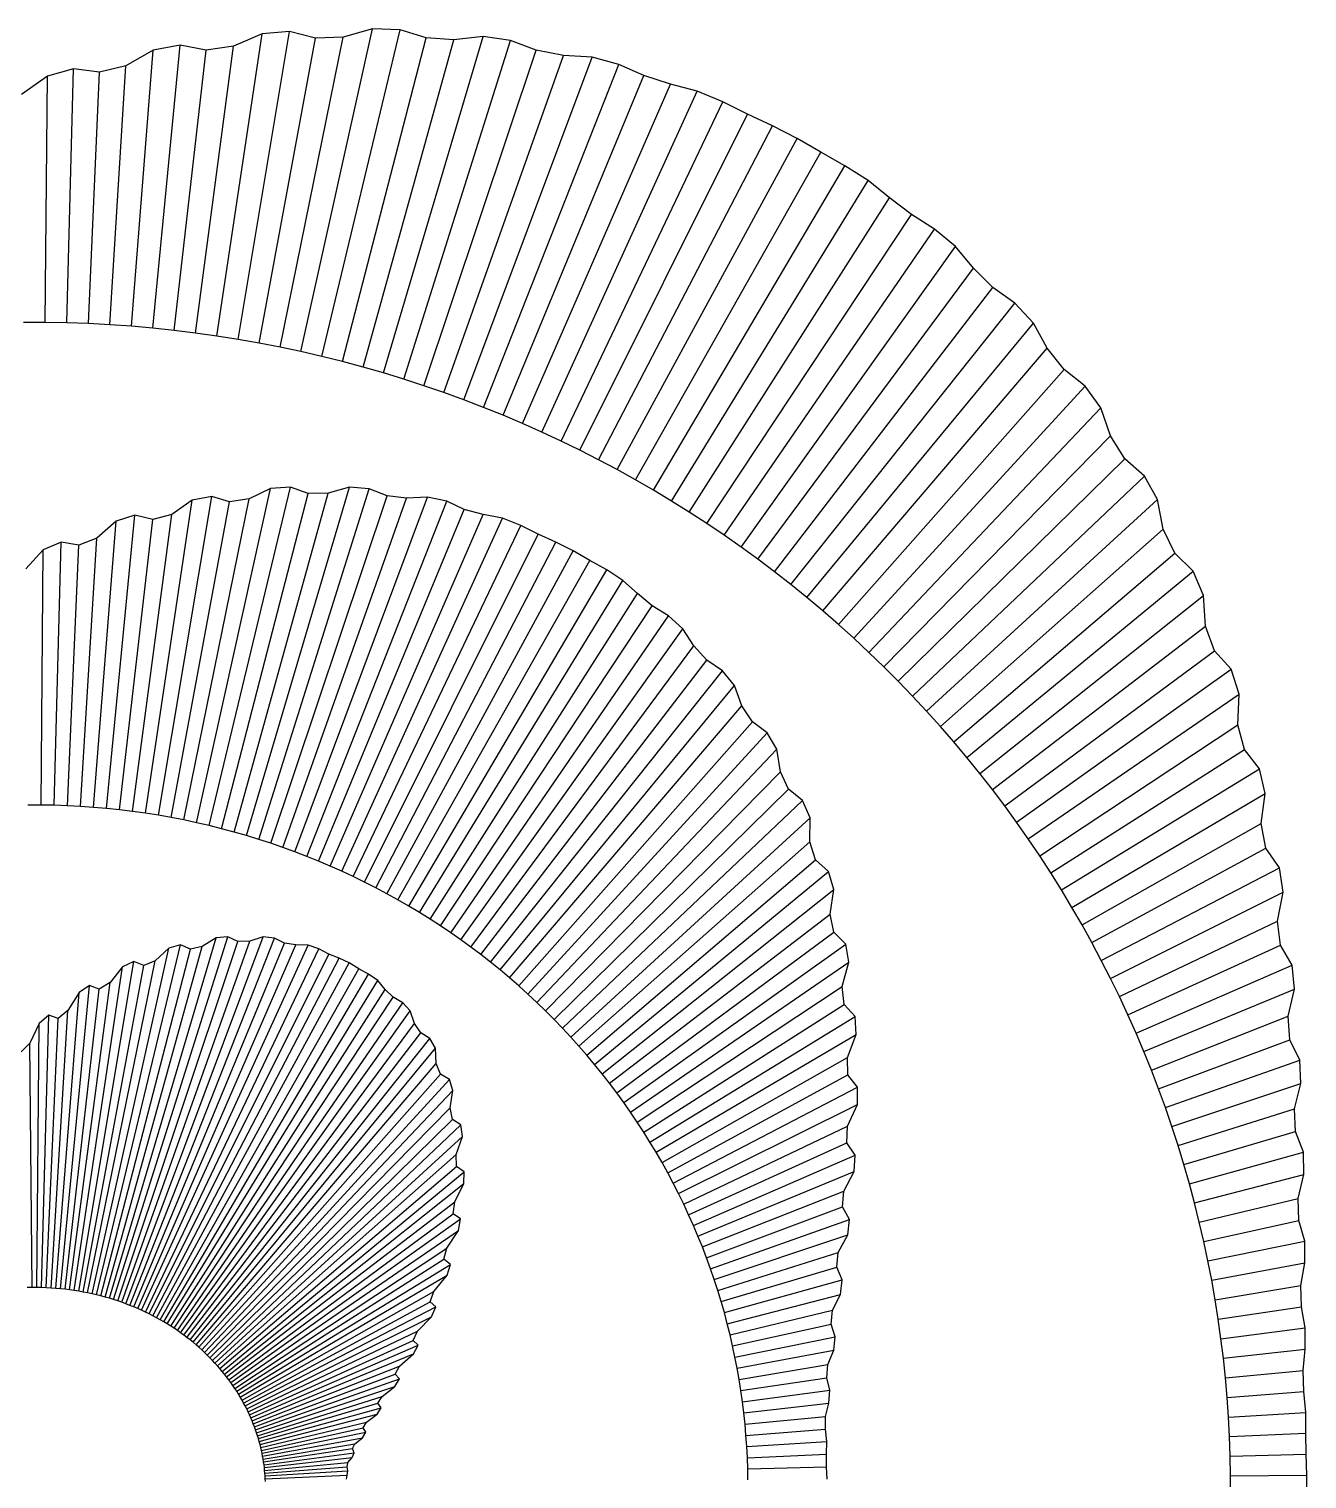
# Model space of a CAD drawing. Header units: metres. Extents: x -3093 to 1939, y -2140 to 2679.
# Drawn here: x -271 to 1914, y 200 to 2679 of the extents above; entities that cross this region are included whole.
import ezdxf

# ---------------------------------------------------------------- set-up
doc = ezdxf.new("R2010")
doc.units = ezdxf.units.M
for name, color, linetype in [('Fill', 3, 'Continuous'), ('Inner', 2, 'Continuous'), ('Outer', 1, 'Continuous')]:
    doc.layers.add(name, color=color, linetype=linetype)

msp = doc.modelspace()

# ---------------------------------------------------------------- linework, layer by layer
at = {"layer": 'Fill'}
for p, q in [((193.6, 2127.5), (315.9, 2679.1)), ((229.2, 2119.3), (363.3, 2677.9)), ((49.8, 2154.1), (127, 2670.8)), ((86, 2148.4), (174.1, 2674.7)), ((122, 2142), (218.6, 2663.2)), ((157.9, 2135.1), (265.8, 2665.2)), ((264.5, 2110.4), (407.6, 2663.7)), ((299.7, 2101), (454.9, 2660.5)), ((334.6, 2091), (505, 2666.1)), ((369.4, 2080.4), (552, 2659.4)), ((-96.2, 2170.8), (-59, 2643.1)), ((-59.5, 2167.5), (-12.9, 2651.7)), ((-23, 2163.7), (31.6, 2642.9)), ((13.5, 2159.2), (78, 2649.7)), ((403.9, 2069.2), (595.8, 2642.8)), ((438.1, 2057.4), (642.4, 2634)), ((472.2, 2045), (691.2, 2630.8)), ((-206.7, 2176.5), (-195.3, 2611.2)), ((-169.8, 2175.3), (-151, 2605.3)), ((-132.9, 2173.3), (-105.9, 2616.2)), ((505.9, 2032), (736.9, 2618.3)), ((-243.6, 2177.2), (-240, 2598.7)), ((539.4, 2018.5), (780, 2599.4)), ((572.6, 2004.4), (825.1, 2585)), ((605.5, 1989.7), (871.1, 2572.5)), ((638.2, 1974.5), (914.8, 2554.5)), ((670.5, 1958.8), (957, 2533.3)), ((702.5, 1942.5), (999.7, 2513.3)), ((734.2, 1925.6), (1041.7, 2492)), ((765.5, 1908.2), (1082.5, 2468.5)), ((796.5, 1890.3), (1123.5, 2445.3)), ((827.2, 1871.9), (1163.1, 2420.1)), ((857.5, 1853), (1199.9, 2390.4)), ((887.4, 1833.6), (1237.2, 2362)), ((916.9, 1813.6), (1276.6, 2337)), ((946.1, 1793.2), (1312.5, 2306.9)), ((974.9, 1772.3), (1343.1, 2269.9)), ((1003.2, 1750.9), (1376.3, 2237.1)), ((1031.2, 1729.1), (1414.1, 2210.4)), ((1058.7, 1706.8), (1445.8, 2176.3)), ((1085.9, 1684), (1469.5, 2133.2)), ((1112.6, 1660.8), (1498.3, 2096.8)), ((1138.8, 1637.2), (1534.1, 2068.6)), ((1164.6, 1613.1), (1561.2, 2031.1)), ((1190, 1588.7), (1577.8, 1983.4)), ((1214.8, 1563.8), (1602, 1944.3)), ((1239.3, 1538.5), (1635.7, 1914.7)), ((15.1, 1322), (141.7, 1893.2)), ((36.6, 1317), (175.5, 1895.5)), ((58, 1311.7), (206.1, 1884.6)), ((79.2, 1306), (239.9, 1885.4)), ((100.3, 1299.9), (276.7, 1895.5)), ((121.3, 1293.5), (310.3, 1893.1)), ((-72.2, 1338.1), (7.8, 1873.2)), ((-50.2, 1334.6), (41, 1879.7)), ((-28.3, 1330.8), (71.7, 1870.5)), ((-6.6, 1326.6), (105.1, 1875.6)), ((142.1, 1286.7), (340.8, 1880.7)), ((162.7, 1279.6), (374.2, 1876.8)), ((183.2, 1272.2), (410, 1878.8)), ((203.5, 1264.4), (442.7, 1871.5)), ((1263.2, 1512.8), (1658.2, 1874.7)), ((-160.9, 1348.2), (-122.4, 1837.4)), ((-138.6, 1346.3), (-90.3, 1847.7)), ((-116.4, 1343.9), (-59.8, 1840.2)), ((-94.2, 1341.2), (-27.4, 1849.2)), ((223.7, 1256.2), (472.8, 1857.7)), ((243.6, 1247.8), (505, 1849)), ((263.4, 1239), (538.4, 1842.5)), ((283, 1229.8), (569.4, 1830.4)), ((302.4, 1220.4), (599, 1815.4)), ((1286.7, 1486.7), (1667.8, 1823.9)), ((-250.8, 1352.1), (-247, 1788.7)), ((-228.3, 1351.8), (-216.5, 1801.9)), ((-205.8, 1351), (-186.3, 1796.3)), ((-183.3, 1349.8), (-155.3, 1808.4)), ((321.5, 1210.6), (629.3, 1801.8)), ((340.5, 1200.5), (658.9, 1787)), ((359.2, 1190.1), (687.5, 1770.3)), ((1309.7, 1460.3), (1687.4, 1782.9)), ((377.8, 1179.4), (716.3, 1754.2)), ((396.1, 1168.4), (743.9, 1736.1)), ((1332.2, 1433.5), (1718.7, 1752.1)), ((414.2, 1157.1), (768.7, 1713.7)), ((432, 1145.5), (794.2, 1692.7)), ((1354.2, 1406.3), (1736.6, 1710.5)), ((449.6, 1133.7), (822.1, 1675.6)), ((467, 1121.5), (846.4, 1653.5)), ((1375.7, 1378.8), (1739.8, 1658.2)), ((484.1, 1109.1), (865.4, 1624.4)), ((1396.7, 1350.9), (1755.1, 1616.1)), ((501, 1096.4), (887.3, 1599.8)), ((517.6, 1083.4), (914.1, 1581.8)), ((1417.1, 1322.7), (1783.8, 1584.2)), ((533.9, 1070.1), (934.7, 1556.3)), ((1437.1, 1294.2), (1797.4, 1541.8)), ((550, 1056.6), (947.3, 1521.7)), ((565.8, 1042.9), (965.3, 1494.4)), ((1456.5, 1265.4), (1795, 1489.4)), ((581.4, 1028.9), (990.7, 1475.6)), ((596.7, 1014.7), (1007.4, 1447.5)), ((1475.5, 1236.3), (1806.4, 1447.1)), ((1493.8, 1206.9), (1832.3, 1414.3)), ((611.7, 1000.2), (1013.3, 1408.9)), ((626.4, 985.5), (1027.3, 1379.5)), ((1511.7, 1177.2), (1842.1, 1371.8)), ((640.8, 970.5), (1051.3, 1360.1)), ((654.9, 955.4), (1063.9, 1330.1)), ((1529, 1147.2), (1835.3, 1320.6)), ((668.7, 940), (1063.4, 1289.1)), ((1545.7, 1117), (1843.4, 1278.6)), ((682.3, 924.4), (1073.4, 1258.5)), ((1561.9, 1086.5), (1866.3, 1245)), ((695.5, 908.7), (1095.7, 1238.6)), ((708.5, 892.7), (1104.4, 1207.6)), ((1577.6, 1055.8), (1872.8, 1203)), ((721.1, 876.5), (1098.1, 1165.8)), ((1592.7, 1024.8), (1863.1, 1153.8)), ((-134, 508.8), (48.5, 1124.9)), ((-126.8, 506.6), (68.7, 1126.9)), ((-119.7, 504.3), (85.9, 1118.7)), ((-112.7, 501.9), (106.1, 1119.6)), ((-105.7, 499.4), (128.9, 1126.8)), ((-98.9, 496.7), (148.5, 1124.7)), ((-92.1, 494), (165.6, 1116.1)), ((733.4, 860.2), (1104.6, 1134.8)), ((-163.5, 516.4), (-32.5, 1107.3)), ((-156, 514.7), (-12.4, 1113.1)), ((-148.6, 512.9), (4.6, 1105.5)), ((-141.3, 510.9), (24.9, 1110.2)), ((-85.4, 491.1), (185, 1113)), ((-78.8, 488.2), (205.7, 1112.4)), ((-72.2, 485.1), (224.1, 1106.3)), ((-65.8, 482), (241, 1097.4)), ((745.4, 843.6), (1125, 1114.4)), ((1607.2, 993.7), (1868.4, 1112.7)), ((-194.1, 522.1), (-111.4, 1075.6)), ((-186.4, 520.9), (-92, 1084.7)), ((-178.7, 519.5), (-75.2, 1077.8)), ((-171.1, 518), (-55.5, 1086)), ((-59.4, 478.8), (258.9, 1090.2)), ((-53.2, 475.4), (276.2, 1082.1)), ((-47, 472), (292.5, 1072.1)), ((757.1, 826.9), (1130.2, 1083.3)), ((1621.2, 962.3), (1888.3, 1078.4)), ((-217.7, 525), (-167.8, 1043.7)), ((-201.9, 523.2), (-132.7, 1048.6)), ((-41, 468.5), (309.2, 1063)), ((-35, 464.9), (324.8, 1052.1)), ((768.5, 810), (1119, 1042)), ((-225.7, 525.7), (-185.8, 1031.7)), ((-209.8, 524.2), (-151.3, 1037.5)), ((-29.1, 461.3), (337.6, 1036.9)), ((-23.4, 457.5), (351.2, 1023.5)), ((1634.6, 930.7), (1892.3, 1037.4)), ((-249.9, 527), (-237.7, 992.6)), ((-233.7, 526.3), (-204.7, 1000.7)), ((-17.7, 453.7), (367.5, 1014.2)), ((-12.1, 449.8), (380.3, 1000)), ((779.6, 793), (1122.3, 1011.3)), ((-258, 527.1), (-254.1, 978.6)), ((-241.8, 526.7), (-221.6, 987.4)), ((-6.7, 445.8), (387.7, 978.8)), ((790.3, 775.8), (1140.8, 990.5)), ((1647.4, 898.9), (1881.1, 990.9)), ((-266.2, 527.1), (-269.9, 945.1)), ((-1.3, 441.8), (398.3, 962.5)), ((4, 437.7), (414, 953.2)), ((800.8, 758.4), (1142.9, 959.9)), ((1659.7, 866.9), (1884.4, 950.9)), ((9.1, 433.5), (423.6, 936.3)), ((810.9, 740.9), (1128.1, 920.4)), ((14.2, 429.3), (425, 910.3)), ((1671.4, 834.8), (1901, 916.1)), ((19.1, 425), (432.2, 891.9)), ((24, 420.6), (447.3, 882.6)), ((820.6, 723.3), (1128.8, 890.6)), ((830.1, 705.5), (1145.2, 869.6)), ((1682.5, 802.5), (1903.1, 876.3)), ((28.7, 416.2), (453.5, 863.8)), ((33.4, 411.7), (448.8, 834.4)), ((839.2, 687.7), (1144.9, 840.1)), ((1693.1, 770), (1892, 832.8)), ((37.9, 407.2), (452.6, 814.7)), ((42.3, 402.6), (466.8, 805.5)), ((848, 669.6), (1128, 803.2)), ((1703, 737.5), (1893.9, 794)), ((46.6, 398), (469.6, 785.6)), ((856.4, 651.5), (1126.9, 774.8)), ((50.8, 393.3), (458.9, 754.4)), ((864.6, 633.3), (1141.1, 753.5)), ((1712.4, 704.7), (1907.3, 758.8)), ((54.9, 388.6), (459.5, 734.1)), ((58.9, 383.8), (472.8, 725.1)), ((872.3, 614.9), (1139.1, 725.4)), ((1721.2, 671.9), (1908.1, 720.2)), ((62.8, 379.1), (472.3, 704.8)), ((66.5, 374.2), (456.5, 673.4)), ((879.8, 596.5), (1121.7, 691.8)), ((1729.4, 638.9), (1898.5, 679.5)), ((70.2, 369.4), (454, 653.4)), ((886.9, 578), (1119.5, 665)), ((73.7, 364.5), (466.3, 644.5)), ((77.2, 359.6), (463, 624.7)), ((893.7, 559.4), (1131.4, 643.6)), ((1737.1, 605.9), (1899.7, 641.9)), ((900.1, 540.7), (1128.5, 617.1)), ((1744.1, 572.8), (1909.7, 606.4)), ((80.5, 354.6), (443, 594.5)), ((83.7, 349.7), (438.1, 575.5)), ((906.2, 521.9), (1112.1, 586.9)), ((86.9, 344.7), (449.3, 566.8)), ((89.9, 339.7), (443.7, 548.1)), ((912, 503.1), (1109.6, 561.7)), ((1750.6, 539.5), (1909.9, 569.1)), ((917.4, 484.2), (1119.1, 540.2)), ((1756.4, 506.2), (1902.9, 530.8)), ((92.8, 334.7), (420.8, 520.3)), ((95.6, 329.6), (414.3, 502.7)), ((922.4, 465.3), (1116, 515.4)), ((98.2, 324.6), (424.2, 494.2)), ((100.8, 319.5), (417, 477.1)), ((927.2, 446.3), (1102.2, 488.4)), ((1761.7, 472.9), (1903.9, 494.1)), ((103.3, 314.4), (392.9, 452.6)), ((931.6, 427.3), (1099.9, 464.6)), ((1766.4, 439.5), (1910.4, 458.5)), ((105.7, 309.4), (385.4, 436.8)), ((107.9, 304.3), (394, 428.7)), ((935.6, 408.3), (1107, 443.1)), ((1770.5, 406.1), (1910.6, 422)), ((110.1, 299.2), (386, 413.5)), ((939.3, 389.2), (1104.3, 419.8)), ((112.1, 294.1), (362.3, 392.7)), ((114.1, 289), (354.6, 379)), ((942.7, 370.1), (1094.3, 395.4)), ((945.7, 351), (1092.9, 372.9)), ((1774, 372.6), (1907, 385.4)), ((115.9, 284), (361.8, 371)), ((117.7, 278.9), (353.8, 357.9)), ((948.4, 331.8), (1097.5, 351.4)), ((1777, 339.2), (1908.1, 349.5)), ((119.3, 273.8), (332.3, 341)), ((120.9, 268.8), (325.2, 329.3)), ((950.8, 312.7), (1095.8, 329.2)), ((122.3, 263.8), (330.9, 321.6)), ((123.6, 258.7), (323.8, 310.5)), ((952.8, 293.5), (1090.4, 306.8)), ((1779.3, 305.7), (1911.3, 313.7)), ((124.9, 253.7), (305.9, 297.2)), ((126, 248.7), (300.2, 287.3)), ((127.1, 243.8), (304.4, 279.8)), ((954.4, 274.4), (1090.3, 285.1)), ((1781.1, 272.2), (1911.6, 277.9)), ((128.1, 238.8), (298.7, 270.4)), ((128.9, 233.9), (285.7, 260.1)), ((129.7, 229), (281.9, 251.7)), ((955.8, 255.3), (1092.4, 263.7)), ((130.4, 224.1), (284.6, 244.4)), ((131, 219.3), (280.9, 236.4)), ((131.5, 214.5), (273.9, 228.2)), ((956.8, 236.2), (1091.9, 242.1)), ((1782.2, 238.7), (1912, 242.1)), ((131.9, 209.7), (272.4, 220.7)), ((132.2, 204.9), (273.5, 213.6)), ((132.5, 200.2), (272.3, 206.3)), ((957.4, 217.1), (1091.8, 220.7)), ((1782.8, 205.3), (1913.5, 206.5))]:
    msp.add_line(p, q, dxfattribs=at)
at = {"layer": 'Inner'}
for p, q in [((-243.6, 2177.2), (-280.6, 2177.2)), ((-206.7, 2176.5), (-243.6, 2177.2)), ((-169.8, 2175.3), (-206.7, 2176.5)), ((-132.9, 2173.3), (-169.8, 2175.3)), ((-96.2, 2170.8), (-132.9, 2173.3)), ((-59.5, 2167.5), (-96.2, 2170.8)), ((-23, 2163.7), (-59.5, 2167.5)), ((13.5, 2159.2), (-23, 2163.7)), ((49.8, 2154.1), (13.5, 2159.2)), ((86, 2148.4), (49.8, 2154.1)), ((122, 2142), (86, 2148.4)), ((157.9, 2135.1), (122, 2142)), ((193.6, 2127.5), (157.9, 2135.1)), ((229.2, 2119.3), (193.6, 2127.5)), ((264.5, 2110.4), (229.2, 2119.3)), ((299.7, 2101), (264.5, 2110.4)), ((334.6, 2091), (299.7, 2101)), ((369.4, 2080.4), (334.6, 2091)), ((403.9, 2069.2), (369.4, 2080.4)), ((438.1, 2057.4), (403.9, 2069.2)), ((472.2, 2045), (438.1, 2057.4)), ((505.9, 2032), (472.2, 2045)), ((539.4, 2018.5), (505.9, 2032)), ((572.6, 2004.4), (539.4, 2018.5)), ((605.5, 1989.7), (572.6, 2004.4)), ((638.2, 1974.5), (605.5, 1989.7)), ((670.5, 1958.8), (638.2, 1974.5)), ((702.5, 1942.5), (670.5, 1958.8)), ((734.2, 1925.6), (702.5, 1942.5)), ((765.5, 1908.2), (734.2, 1925.6)), ((796.5, 1890.3), (765.5, 1908.2)), ((827.2, 1871.9), (796.5, 1890.3)), ((857.5, 1853), (827.2, 1871.9)), ((887.4, 1833.6), (857.5, 1853)), ((916.9, 1813.6), (887.4, 1833.6)), ((946.1, 1793.2), (916.9, 1813.6)), ((974.9, 1772.3), (946.1, 1793.2)), ((1003.2, 1750.9), (974.9, 1772.3)), ((1031.2, 1729.1), (1003.2, 1750.9)), ((1058.7, 1706.8), (1031.2, 1729.1)), ((1085.9, 1684), (1058.7, 1706.8)), ((1112.6, 1660.8), (1085.9, 1684)), ((1138.8, 1637.2), (1112.6, 1660.8)), ((1164.6, 1613.1), (1138.8, 1637.2)), ((1190, 1588.7), (1164.6, 1613.1)), ((1214.8, 1563.8), (1190, 1588.7)), ((1239.3, 1538.5), (1214.8, 1563.8)), ((1263.2, 1512.8), (1239.3, 1538.5)), ((1286.7, 1486.7), (1263.2, 1512.8)), ((1309.7, 1460.3), (1286.7, 1486.7)), ((1332.2, 1433.5), (1309.7, 1460.3)), ((1354.2, 1406.3), (1332.2, 1433.5)), ((1375.7, 1378.8), (1354.2, 1406.3)), ((1396.7, 1350.9), (1375.7, 1378.8)), ((-250.8, 1352.1), (-273.4, 1352.1)), ((-228.3, 1351.8), (-250.8, 1352.1)), ((-205.8, 1351), (-228.3, 1351.8)), ((-183.3, 1349.8), (-205.8, 1351)), ((-160.9, 1348.2), (-183.3, 1349.8)), ((-138.6, 1346.3), (-160.9, 1348.2)), ((-116.4, 1343.9), (-138.6, 1346.3)), ((-94.2, 1341.2), (-116.4, 1343.9)), ((-72.2, 1338.1), (-94.2, 1341.2)), ((1417.1, 1322.7), (1396.7, 1350.9)), ((-50.2, 1334.6), (-72.2, 1338.1)), ((-28.3, 1330.8), (-50.2, 1334.6)), ((-6.6, 1326.6), (-28.3, 1330.8)), ((15.1, 1322), (-6.6, 1326.6)), ((36.6, 1317), (15.1, 1322)), ((58, 1311.7), (36.6, 1317)), ((1437.1, 1294.2), (1417.1, 1322.7)), ((79.2, 1306), (58, 1311.7)), ((100.3, 1299.9), (79.2, 1306)), ((121.3, 1293.5), (100.3, 1299.9)), ((142.1, 1286.7), (121.3, 1293.5)), ((1456.5, 1265.4), (1437.1, 1294.2)), ((162.7, 1279.6), (142.1, 1286.7)), ((183.2, 1272.2), (162.7, 1279.6)), ((203.5, 1264.4), (183.2, 1272.2)), ((1475.5, 1236.3), (1456.5, 1265.4)), ((223.7, 1256.2), (203.5, 1264.4)), ((243.6, 1247.8), (223.7, 1256.2)), ((263.4, 1239), (243.6, 1247.8)), ((283, 1229.8), (263.4, 1239)), ((302.4, 1220.4), (283, 1229.8)), ((321.5, 1210.6), (302.4, 1220.4)), ((1493.8, 1206.9), (1475.5, 1236.3)), ((340.5, 1200.5), (321.5, 1210.6)), ((359.2, 1190.1), (340.5, 1200.5)), ((377.8, 1179.4), (359.2, 1190.1)), ((1511.7, 1177.2), (1493.8, 1206.9)), ((396.1, 1168.4), (377.8, 1179.4)), ((414.2, 1157.1), (396.1, 1168.4)), ((1529, 1147.2), (1511.7, 1177.2)), ((432, 1145.5), (414.2, 1157.1)), ((449.6, 1133.7), (432, 1145.5)), ((1545.7, 1117), (1529, 1147.2)), ((467, 1121.5), (449.6, 1133.7)), ((484.1, 1109.1), (467, 1121.5)), ((1561.9, 1086.5), (1545.7, 1117)), ((501, 1096.4), (484.1, 1109.1)), ((517.6, 1083.4), (501, 1096.4)), ((533.9, 1070.1), (517.6, 1083.4)), ((550, 1056.6), (533.9, 1070.1)), ((1577.6, 1055.8), (1561.9, 1086.5)), ((565.8, 1042.9), (550, 1056.6)), ((581.4, 1028.9), (565.8, 1042.9)), ((1592.7, 1024.8), (1577.6, 1055.8)), ((596.7, 1014.7), (581.4, 1028.9)), ((1607.2, 993.7), (1592.7, 1024.8)), ((611.7, 1000.2), (596.7, 1014.7)), ((626.4, 985.5), (611.7, 1000.2)), ((1621.2, 962.3), (1607.2, 993.7)), ((640.8, 970.5), (626.4, 985.5)), ((654.9, 955.4), (640.8, 970.5)), ((668.7, 940), (654.9, 955.4)), ((1634.6, 930.7), (1621.2, 962.3)), ((682.3, 924.4), (668.7, 940)), ((695.5, 908.7), (682.3, 924.4)), ((1647.4, 898.9), (1634.6, 930.7)), ((708.5, 892.7), (695.5, 908.7)), ((721.1, 876.5), (708.5, 892.7)), ((1659.7, 866.9), (1647.4, 898.9)), ((733.4, 860.2), (721.1, 876.5)), ((745.4, 843.6), (733.4, 860.2)), ((757.1, 826.9), (745.4, 843.6)), ((1671.4, 834.8), (1659.7, 866.9)), ((768.5, 810), (757.1, 826.9)), ((1682.5, 802.5), (1671.4, 834.8)), ((779.6, 793), (768.5, 810)), ((1693.1, 770), (1682.5, 802.5)), ((790.3, 775.8), (779.6, 793)), ((800.8, 758.4), (790.3, 775.8)), ((1703, 737.5), (1693.1, 770)), ((810.9, 740.9), (800.8, 758.4)), ((820.6, 723.3), (810.9, 740.9)), ((830.1, 705.5), (820.6, 723.3)), ((1712.4, 704.7), (1703, 737.5)), ((839.2, 687.7), (830.1, 705.5)), ((1721.2, 671.9), (1712.4, 704.7)), ((848, 669.6), (839.2, 687.7)), ((856.4, 651.5), (848, 669.6)), ((1729.4, 638.9), (1721.2, 671.9)), ((864.6, 633.3), (856.4, 651.5)), ((872.3, 614.9), (864.6, 633.3)), ((1737.1, 605.9), (1729.4, 638.9)), ((879.8, 596.5), (872.3, 614.9)), ((886.9, 578), (879.8, 596.5)), ((1744.1, 572.8), (1737.1, 605.9)), ((893.7, 559.4), (886.9, 578)), ((1750.6, 539.5), (1744.1, 572.8)), ((900.1, 540.7), (893.7, 559.4)), ((-266.2, 527.1), (-274.5, 527)), ((-258, 527.1), (-266.2, 527.1)), ((-249.9, 527), (-258, 527.1)), ((-241.8, 526.7), (-249.9, 527)), ((-233.7, 526.3), (-241.8, 526.7)), ((-225.7, 525.7), (-233.7, 526.3)), ((-217.7, 525), (-225.7, 525.7)), ((-209.8, 524.2), (-217.7, 525)), ((-201.9, 523.2), (-209.8, 524.2)), ((-194.1, 522.1), (-201.9, 523.2)), ((-186.4, 520.9), (-194.1, 522.1)), ((-178.7, 519.5), (-186.4, 520.9)), ((906.2, 521.9), (900.1, 540.7)), ((912, 503.1), (906.2, 521.9)), ((1756.4, 506.2), (1750.6, 539.5)), ((-171.1, 518), (-178.7, 519.5)), ((-163.5, 516.4), (-171.1, 518)), ((-156, 514.7), (-163.5, 516.4)), ((-148.6, 512.9), (-156, 514.7)), ((-141.3, 510.9), (-148.6, 512.9)), ((-134, 508.8), (-141.3, 510.9)), ((-126.8, 506.6), (-134, 508.8)), ((-119.7, 504.3), (-126.8, 506.6)), ((-112.7, 501.9), (-119.7, 504.3)), ((-105.7, 499.4), (-112.7, 501.9)), ((-98.9, 496.7), (-105.7, 499.4)), ((-92.1, 494), (-98.9, 496.7)), ((917.4, 484.2), (912, 503.1)), ((1761.7, 472.9), (1756.4, 506.2)), ((-85.4, 491.1), (-92.1, 494)), ((-78.8, 488.2), (-85.4, 491.1)), ((-72.2, 485.1), (-78.8, 488.2)), ((-65.8, 482), (-72.2, 485.1)), ((-59.4, 478.8), (-65.8, 482)), ((-53.2, 475.4), (-59.4, 478.8)), ((-47, 472), (-53.2, 475.4)), ((-41, 468.5), (-47, 472)), ((922.4, 465.3), (917.4, 484.2)), ((1766.4, 439.5), (1761.7, 472.9)), ((-35, 464.9), (-41, 468.5)), ((-29.1, 461.3), (-35, 464.9)), ((-23.4, 457.5), (-29.1, 461.3)), ((-17.7, 453.7), (-23.4, 457.5)), ((-12.1, 449.8), (-17.7, 453.7)), ((-6.7, 445.8), (-12.1, 449.8)), ((927.2, 446.3), (922.4, 465.3)), ((931.6, 427.3), (927.2, 446.3)), ((-1.3, 441.8), (-6.7, 445.8)), ((4, 437.7), (-1.3, 441.8)), ((9.1, 433.5), (4, 437.7)), ((14.2, 429.3), (9.1, 433.5)), ((19.1, 425), (14.2, 429.3)), ((24, 420.6), (19.1, 425)), ((935.6, 408.3), (931.6, 427.3)), ((1770.5, 406.1), (1766.4, 439.5)), ((28.7, 416.2), (24, 420.6)), ((33.4, 411.7), (28.7, 416.2)), ((37.9, 407.2), (33.4, 411.7)), ((42.3, 402.6), (37.9, 407.2)), ((46.6, 398), (42.3, 402.6)), ((50.8, 393.3), (46.6, 398)), ((939.3, 389.2), (935.6, 408.3)), ((1774, 372.6), (1770.5, 406.1)), ((54.9, 388.6), (50.8, 393.3)), ((58.9, 383.8), (54.9, 388.6)), ((62.8, 379.1), (58.9, 383.8)), ((66.5, 374.2), (62.8, 379.1)), ((70.2, 369.4), (66.5, 374.2)), ((942.7, 370.1), (939.3, 389.2)), ((1777, 339.2), (1774, 372.6)), ((73.7, 364.5), (70.2, 369.4)), ((77.2, 359.6), (73.7, 364.5)), ((80.5, 354.6), (77.2, 359.6)), ((83.7, 349.7), (80.5, 354.6)), ((86.9, 344.7), (83.7, 349.7)), ((945.7, 351), (942.7, 370.1)), ((948.4, 331.8), (945.7, 351)), ((89.9, 339.7), (86.9, 344.7)), ((92.8, 334.7), (89.9, 339.7)), ((95.6, 329.6), (92.8, 334.7)), ((98.2, 324.6), (95.6, 329.6)), ((100.8, 319.5), (98.2, 324.6)), ((950.8, 312.7), (948.4, 331.8)), ((1779.3, 305.7), (1777, 339.2)), ((103.3, 314.4), (100.8, 319.5)), ((105.7, 309.4), (103.3, 314.4)), ((107.9, 304.3), (105.7, 309.4)), ((110.1, 299.2), (107.9, 304.3)), ((112.1, 294.1), (110.1, 299.2)), ((952.8, 293.5), (950.8, 312.7)), ((1781.1, 272.2), (1779.3, 305.7)), ((114.1, 289), (112.1, 294.1)), ((115.9, 284), (114.1, 289)), ((117.7, 278.9), (115.9, 284)), ((119.3, 273.8), (117.7, 278.9)), ((120.9, 268.8), (119.3, 273.8)), ((954.4, 274.4), (952.8, 293.5)), ((955.8, 255.3), (954.4, 274.4)), ((122.3, 263.8), (120.9, 268.8)), ((123.6, 258.7), (122.3, 263.8)), ((124.9, 253.7), (123.6, 258.7)), ((126, 248.7), (124.9, 253.7)), ((127.1, 243.8), (126, 248.7)), ((956.8, 236.2), (955.8, 255.3)), ((1782.2, 238.7), (1781.1, 272.2)), ((128.1, 238.8), (127.1, 243.8)), ((128.9, 233.9), (128.1, 238.8)), ((129.7, 229), (128.9, 233.9)), ((130.4, 224.1), (129.7, 229)), ((131, 219.3), (130.4, 224.1)), ((957.4, 217.1), (956.8, 236.2)), ((1782.8, 205.3), (1782.2, 238.7)), ((131.5, 214.5), (131, 219.3)), ((131.9, 209.7), (131.5, 214.5)), ((132.2, 204.9), (131.9, 209.7)), ((132.5, 200.2), (132.2, 204.9)), ((132.7, 195.5), (132.5, 200.2)), ((957.8, 198.1), (957.4, 217.1)), ((1782.8, 171.9), (1782.8, 205.3))]:
    msp.add_line(p, q, dxfattribs=at)
at = {"layer": 'Outer'}
for p, q in [((315.9, 2679.1), (265.8, 2665.2)), ((363.3, 2677.9), (315.9, 2679.1)), ((407.6, 2663.7), (363.3, 2677.9)), ((127, 2670.8), (78, 2649.7)), ((174.1, 2674.7), (127, 2670.8)), ((218.6, 2663.2), (174.1, 2674.7)), ((265.8, 2665.2), (218.6, 2663.2)), ((454.9, 2660.5), (407.6, 2663.7)), ((505, 2666.1), (454.9, 2660.5)), ((552, 2659.4), (505, 2666.1)), ((595.8, 2642.8), (552, 2659.4)), ((-59, 2643.1), (-105.9, 2616.2)), ((-12.9, 2651.7), (-59, 2643.1)), ((31.6, 2642.9), (-12.9, 2651.7)), ((78, 2649.7), (31.6, 2642.9)), ((642.4, 2634), (595.8, 2642.8)), ((691.2, 2630.8), (642.4, 2634)), ((736.9, 2618.3), (691.2, 2630.8)), ((-195.3, 2611.2), (-240, 2598.7)), ((-151, 2605.3), (-195.3, 2611.2)), ((-105.9, 2616.2), (-151, 2605.3)), ((780, 2599.4), (736.9, 2618.3)), ((-240, 2598.7), (-284, 2567.3)), ((825.1, 2585), (780, 2599.4)), ((871.1, 2572.5), (825.1, 2585)), ((914.8, 2554.5), (871.1, 2572.5)), ((957, 2533.3), (914.8, 2554.5)), ((999.7, 2513.3), (957, 2533.3)), ((1041.7, 2492), (999.7, 2513.3)), ((1082.5, 2468.5), (1041.7, 2492)), ((1123.5, 2445.3), (1082.5, 2468.5)), ((1163.1, 2420.1), (1123.5, 2445.3)), ((1199.9, 2390.4), (1163.1, 2420.1)), ((1237.2, 2362), (1199.9, 2390.4)), ((1276.6, 2337), (1237.2, 2362)), ((1312.5, 2306.9), (1276.6, 2337)), ((1343.1, 2269.9), (1312.5, 2306.9)), ((1376.3, 2237.1), (1343.1, 2269.9)), ((1414.1, 2210.4), (1376.3, 2237.1)), ((1445.8, 2176.3), (1414.1, 2210.4)), ((1469.5, 2133.2), (1445.8, 2176.3)), ((1498.3, 2096.8), (1469.5, 2133.2)), ((1534.1, 2068.6), (1498.3, 2096.8)), ((1561.2, 2031.1), (1534.1, 2068.6)), ((1577.8, 1983.4), (1561.2, 2031.1)), ((1602, 1944.3), (1577.8, 1983.4)), ((1635.7, 1914.7), (1602, 1944.3)), ((1658.2, 1874.7), (1635.7, 1914.7)), ((141.7, 1893.2), (105.1, 1875.6)), ((175.5, 1895.5), (141.7, 1893.2)), ((206.1, 1884.6), (175.5, 1895.5)), ((239.9, 1885.4), (206.1, 1884.6)), ((276.7, 1895.5), (239.9, 1885.4)), ((310.3, 1893.1), (276.7, 1895.5)), ((340.8, 1880.7), (310.3, 1893.1)), ((7.8, 1873.2), (-27.4, 1849.2)), ((41, 1879.7), (7.8, 1873.2)), ((71.7, 1870.5), (41, 1879.7)), ((105.1, 1875.6), (71.7, 1870.5)), ((374.2, 1876.8), (340.8, 1880.7)), ((410, 1878.8), (374.2, 1876.8)), ((442.7, 1871.5), (410, 1878.8)), ((472.8, 1857.7), (442.7, 1871.5)), ((1667.8, 1823.9), (1658.2, 1874.7)), ((-122.4, 1837.4), (-155.3, 1808.4)), ((-90.3, 1847.7), (-122.4, 1837.4)), ((-59.8, 1840.2), (-90.3, 1847.7)), ((-27.4, 1849.2), (-59.8, 1840.2)), ((505, 1849), (472.8, 1857.7)), ((538.4, 1842.5), (505, 1849)), ((569.4, 1830.4), (538.4, 1842.5)), ((599, 1815.4), (569.4, 1830.4)), ((629.3, 1801.8), (599, 1815.4)), ((1687.4, 1782.9), (1667.8, 1823.9)), ((-247, 1788.7), (-277, 1756.2)), ((-216.5, 1801.9), (-247, 1788.7)), ((-186.3, 1796.3), (-216.5, 1801.9)), ((-155.3, 1808.4), (-186.3, 1796.3)), ((658.9, 1787), (629.3, 1801.8)), ((687.5, 1770.3), (658.9, 1787)), ((716.3, 1754.2), (687.5, 1770.3)), ((1718.7, 1752.1), (1687.4, 1782.9)), ((743.9, 1736.1), (716.3, 1754.2)), ((768.7, 1713.7), (743.9, 1736.1)), ((1736.6, 1710.5), (1718.7, 1752.1)), ((794.2, 1692.7), (768.7, 1713.7)), ((822.1, 1675.6), (794.2, 1692.7)), ((1739.8, 1658.2), (1736.6, 1710.5)), ((846.4, 1653.5), (822.1, 1675.6)), ((865.4, 1624.4), (846.4, 1653.5)), ((1755.1, 1616.1), (1739.8, 1658.2)), ((887.3, 1599.8), (865.4, 1624.4)), ((1783.8, 1584.2), (1755.1, 1616.1)), ((914.1, 1581.8), (887.3, 1599.8)), ((934.7, 1556.3), (914.1, 1581.8)), ((1797.4, 1541.8), (1783.8, 1584.2)), ((947.3, 1521.7), (934.7, 1556.3)), ((1795, 1489.4), (1797.4, 1541.8)), ((965.3, 1494.4), (947.3, 1521.7)), ((990.7, 1475.6), (965.3, 1494.4)), ((1806.4, 1447.1), (1795, 1489.4)), ((1007.4, 1447.5), (990.7, 1475.6)), ((1013.3, 1408.9), (1007.4, 1447.5)), ((1832.3, 1414.3), (1806.4, 1447.1)), ((1842.1, 1371.8), (1832.3, 1414.3)), ((1027.3, 1379.5), (1013.3, 1408.9)), ((1051.3, 1360.1), (1027.3, 1379.5)), ((1835.3, 1320.6), (1842.1, 1371.8)), ((1063.9, 1330.1), (1051.3, 1360.1)), ((1063.4, 1289.1), (1063.9, 1330.1)), ((1843.4, 1278.6), (1835.3, 1320.6)), ((1073.4, 1258.5), (1063.4, 1289.1)), ((1866.3, 1245), (1843.4, 1278.6)), ((1095.7, 1238.6), (1073.4, 1258.5)), ((1872.8, 1203), (1866.3, 1245)), ((1104.4, 1207.6), (1095.7, 1238.6)), ((1098.1, 1165.8), (1104.4, 1207.6)), ((1863.1, 1153.8), (1872.8, 1203)), ((1104.6, 1134.8), (1098.1, 1165.8)), ((1868.4, 1112.7), (1863.1, 1153.8)), ((48.5, 1124.9), (24.9, 1110.2)), ((68.7, 1126.9), (48.5, 1124.9)), ((85.9, 1118.7), (68.7, 1126.9)), ((106.1, 1119.6), (85.9, 1118.7)), ((128.9, 1126.8), (106.1, 1119.6)), ((148.5, 1124.7), (128.9, 1126.8)), ((165.6, 1116.1), (148.5, 1124.7)), ((185, 1113), (165.6, 1116.1)), ((1125, 1114.4), (1104.6, 1134.8)), ((-32.5, 1107.3), (-55.5, 1086)), ((-12.4, 1113.1), (-32.5, 1107.3)), ((4.6, 1105.5), (-12.4, 1113.1)), ((24.9, 1110.2), (4.6, 1105.5)), ((205.7, 1112.4), (185, 1113)), ((224.1, 1106.3), (205.7, 1112.4)), ((241, 1097.4), (224.1, 1106.3)), ((258.9, 1090.2), (241, 1097.4)), ((1130.2, 1083.3), (1125, 1114.4)), ((1888.3, 1078.4), (1868.4, 1112.7)), ((-111.4, 1075.6), (-132.7, 1048.6)), ((-92, 1084.7), (-111.4, 1075.6)), ((-75.2, 1077.8), (-92, 1084.7)), ((-55.5, 1086), (-75.2, 1077.8)), ((276.2, 1082.1), (258.9, 1090.2)), ((292.5, 1072.1), (276.2, 1082.1)), ((309.2, 1063), (292.5, 1072.1)), ((1119, 1042), (1130.2, 1083.3)), ((1892.3, 1037.4), (1888.3, 1078.4)), ((-167.8, 1043.7), (-185.8, 1031.7)), ((-151.3, 1037.5), (-167.8, 1043.7)), ((-132.7, 1048.6), (-151.3, 1037.5)), ((324.8, 1052.1), (309.2, 1063)), ((337.6, 1036.9), (324.8, 1052.1)), ((1122.3, 1011.3), (1119, 1042)), ((-185.8, 1031.7), (-204.7, 1000.7)), ((351.2, 1023.5), (337.6, 1036.9)), ((367.5, 1014.2), (351.2, 1023.5)), ((1881.1, 990.9), (1892.3, 1037.4)), ((-237.7, 992.6), (-254.1, 978.6)), ((-221.6, 987.4), (-237.7, 992.6)), ((-204.7, 1000.7), (-221.6, 987.4)), ((380.3, 1000), (367.5, 1014.2)), ((387.7, 978.8), (380.3, 1000)), ((1140.8, 990.5), (1122.3, 1011.3)), ((-254.1, 978.6), (-269.9, 945.1)), ((398.3, 962.5), (387.7, 978.8)), ((1142.9, 959.9), (1140.8, 990.5)), ((1884.4, 950.9), (1881.1, 990.9)), ((-269.9, 945.1), (-285, 930.3)), ((414, 953.2), (398.3, 962.5)), ((423.6, 936.3), (414, 953.2)), ((1128.1, 920.4), (1142.9, 959.9)), ((1901, 916.1), (1884.4, 950.9)), ((425, 910.3), (423.6, 936.3)), ((1128.8, 890.6), (1128.1, 920.4)), ((432.2, 891.9), (425, 910.3)), ((1903.1, 876.3), (1901, 916.1)), ((447.3, 882.6), (432.2, 891.9)), ((453.5, 863.8), (447.3, 882.6)), ((1145.2, 869.6), (1128.8, 890.6)), ((1144.9, 840.1), (1145.2, 869.6)), ((1892, 832.8), (1903.1, 876.3)), ((448.8, 834.4), (453.5, 863.8)), ((452.6, 814.7), (448.8, 834.4)), ((1128, 803.2), (1144.9, 840.1)), ((1893.9, 794), (1892, 832.8)), ((466.8, 805.5), (452.6, 814.7)), ((469.6, 785.6), (466.8, 805.5)), ((1126.9, 774.8), (1128, 803.2)), ((1907.3, 758.8), (1893.9, 794)), ((458.9, 754.4), (469.6, 785.6)), ((1141.1, 753.5), (1126.9, 774.8)), ((459.5, 734.1), (458.9, 754.4)), ((1139.1, 725.4), (1141.1, 753.5)), ((1908.1, 720.2), (1907.3, 758.8)), ((472.8, 725.1), (459.5, 734.1)), ((472.3, 704.8), (472.8, 725.1)), ((1121.7, 691.8), (1139.1, 725.4)), ((1898.5, 679.5), (1908.1, 720.2)), ((456.5, 673.4), (472.3, 704.8)), ((454, 653.4), (456.5, 673.4)), ((1119.5, 665), (1121.7, 691.8)), ((1899.7, 641.9), (1898.5, 679.5)), ((466.3, 644.5), (454, 653.4)), ((1131.4, 643.6), (1119.5, 665)), ((443, 594.5), (463, 624.7)), ((463, 624.7), (466.3, 644.5)), ((1128.5, 617.1), (1131.4, 643.6)), ((1909.7, 606.4), (1899.7, 641.9)), ((1112.1, 586.9), (1128.5, 617.1)), ((1909.9, 569.1), (1909.7, 606.4)), ((438.1, 575.5), (443, 594.5)), ((449.3, 566.8), (438.1, 575.5)), ((1109.6, 561.7), (1112.1, 586.9)), ((420.8, 520.3), (443.7, 548.1)), ((443.7, 548.1), (449.3, 566.8)), ((1119.1, 540.2), (1109.6, 561.7)), ((1902.9, 530.8), (1909.9, 569.1)), ((1116, 515.4), (1119.1, 540.2)), ((1903.9, 494.1), (1902.9, 530.8)), ((414.3, 502.7), (420.8, 520.3)), ((424.2, 494.2), (414.3, 502.7)), ((1102.2, 488.4), (1116, 515.4)), ((392.9, 452.6), (417, 477.1)), ((417, 477.1), (424.2, 494.2)), ((1099.9, 464.6), (1102.2, 488.4)), ((1910.4, 458.5), (1903.9, 494.1)), ((385.4, 436.8), (392.9, 452.6)), ((1107, 443.1), (1099.9, 464.6)), ((1910.6, 422), (1910.4, 458.5)), ((394, 428.7), (385.4, 436.8)), ((386, 413.5), (394, 428.7)), ((1104.3, 419.8), (1107, 443.1)), ((1907, 385.4), (1910.6, 422)), ((362.3, 392.7), (386, 413.5)), ((1094.3, 395.4), (1104.3, 419.8)), ((354.6, 379), (362.3, 392.7)), ((361.8, 371), (354.6, 379)), ((1092.9, 372.9), (1094.3, 395.4)), ((1097.5, 351.4), (1092.9, 372.9)), ((1908.1, 349.5), (1907, 385.4)), ((332.3, 341), (353.8, 357.9)), ((353.8, 357.9), (361.8, 371)), ((1095.8, 329.2), (1097.5, 351.4)), ((1911.3, 313.7), (1908.1, 349.5)), ((325.2, 329.3), (332.3, 341)), ((330.9, 321.6), (325.2, 329.3)), ((1090.4, 306.8), (1095.8, 329.2)), ((305.9, 297.2), (323.8, 310.5)), ((323.8, 310.5), (330.9, 321.6)), ((1090.3, 285.1), (1090.4, 306.8)), ((1911.6, 277.9), (1911.3, 313.7)), ((298.7, 270.4), (304.4, 279.8)), ((300.2, 287.3), (305.9, 297.2)), ((304.4, 279.8), (300.2, 287.3)), ((1092.4, 263.7), (1090.3, 285.1)), ((1912, 242.1), (1911.6, 277.9)), ((281.9, 251.7), (285.7, 260.1)), ((284.6, 244.4), (281.9, 251.7)), ((285.7, 260.1), (298.7, 270.4)), ((1091.9, 242.1), (1092.4, 263.7)), ((272.4, 220.7), (273.9, 228.2)), ((273.9, 228.2), (280.9, 236.4)), ((280.9, 236.4), (284.6, 244.4)), ((1091.8, 220.7), (1091.9, 242.1)), ((1913.5, 206.5), (1912, 242.1)), ((271.6, 199.2), (272.3, 206.3)), ((272.3, 206.3), (273.5, 213.6)), ((273.5, 213.6), (272.4, 220.7)), ((1093.1, 199.3), (1091.8, 220.7)), ((1913.2, 170.8), (1913.5, 206.5))]:
    msp.add_line(p, q, dxfattribs=at)

doc.saveas('drawing.dxf')
